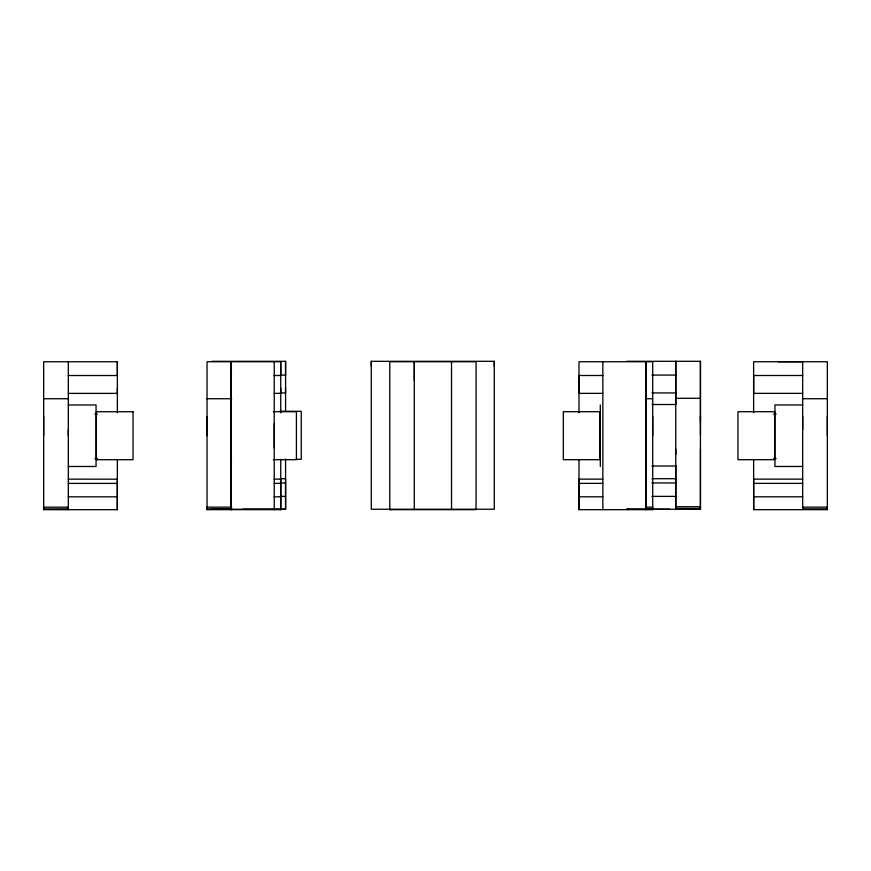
<?xml version="1.0" encoding="UTF-8"?>
<svg xmlns="http://www.w3.org/2000/svg" width="871" height="871" viewBox="0 0 871 871"><rect width="100%" height="100%" fill="white"/><g stroke="black" fill="none" stroke-linecap="round" stroke-linejoin="round"><path stroke-width="1.31" d="M68.319 435.729L68.319 429.73M68.319 507.172L43.659 507.172L43.55 508.904L43.659 509.687L117.367 509.687L117.367 479.17L68.319 479.159M117.367 388.194L117.367 393.387L68.319 393.387M43.659 509.687L43.659 361.759L117.367 361.759L117.367 375.521L68.319 375.521M231.12 473.672L231.12 463.927M231.12 423.066L231.12 420.072M274.245 448.032L274.245 423.371M280.745 459.453L280.745 509.666L280.745 479.148L274.115 479.137M280.745 388.161L280.745 393.365L274.115 393.365M280.745 509.666L207.037 509.666L207.037 361.737L280.745 361.737L280.745 375.499L274.115 375.499M242.682 509.252L285.579 509.252L285.568 478.723L280.266 478.723M285.568 387.747L285.568 392.952L280.266 392.952M211.871 361.323L285.579 361.313L285.568 375.085L280.266 375.085M414.291 509.666L414.302 361.737L414.291 380.692M645.977 482.469L645.977 476.383M645.977 393.54L645.977 387.453M675.776 465.495L675.776 509.241L675.776 448.968M675.776 454.422L675.776 361.313L675.776 404.667M669.625 509.241L626.728 509.241L700.436 509.241L700.436 361.313L626.728 361.302M802.681 429.708L802.681 416.556M231.348 434.967L231.12 509.687L231.348 361.737L231.359 434.967L231.12 416.022M652.706 416.556L652.706 435.707M700.436 416.131L700.436 435.271M827.341 416.556L827.341 435.707M43.659 435.729L43.659 416.578M207.037 435.707L207.037 416.556M645.977 416.011L645.738 509.677L645.738 361.737L645.749 509.666M645.857 502.023L645.977 361.748A73.131 1.339 87.5 0 0 645.977 383.196M207.037 509.666L207.037 507.151L231.686 507.151M578.997 459.453L578.997 509.666L652.706 509.666L652.706 507.151L646.217 507.151M700.436 509.241L700.436 448.968M753.633 459.453L753.633 509.666L827.341 509.666L827.45 508.882L827.341 507.151L802.681 507.151M117.269 509.698L117.367 459.474M43.55 508.904L68.319 508.849M206.917 508.882L231.686 508.827L231.686 509.666M494.293 361.313L494.303 509.241L371.296 509.241L371.286 361.323L494.293 361.313L494.303 366.364M778.141 361.748L827.341 361.737L827.341 509.666M651.922 375.074L675.776 375.074M602.863 375.499L579.008 375.499L579.008 388.161L579.008 393.365L602.863 393.365M802.681 375.499L753.633 375.499L753.633 388.161L753.633 393.365L802.681 393.365M651.922 392.941L675.776 392.941M675.776 398.297L700.436 398.297M207.037 398.722L231.686 398.722M646.217 398.722L652.706 398.722M802.681 398.722L827.341 398.722M43.659 398.744L68.319 398.744M651.998 404.514L675.776 404.514M68.319 404.971L96.06 404.971L96.06 466.486L68.319 466.486M802.681 404.95L774.94 404.95L774.94 466.464L802.681 466.464M279.504 411.297L301.246 411.297L301.246 459.278L295.813 459.278M273.309 411.711L296.412 411.711L296.412 459.692L273.309 459.692M94.83 414.139L97.487 414.139M773.513 414.117L776.17 414.117M94.83 458.538L97.487 458.538M773.513 458.516L776.17 458.516M651.998 466.029L675.776 466.029M651.922 478.712L675.776 478.712M602.863 479.137L579.008 479.137L578.997 509.666M802.681 479.137L753.633 479.137L753.731 509.666M651.922 482.948L675.776 482.959M280.266 482.959L285.568 482.959M68.319 483.405L117.367 483.394M274.115 483.372L280.734 483.372M579.008 483.372L602.863 483.372M753.633 483.372L802.681 483.383M280.255 496.394L285.557 496.394M651.922 496.383L675.776 496.383M68.319 496.829L117.356 496.829M274.104 496.808L280.723 496.808M579.019 496.808L602.874 496.808M753.644 496.808L802.681 496.808M675.776 506.726L700.436 506.726M211.871 509.252L285.579 509.252L285.579 459.039M389.773 509.666L476.067 509.666L476.067 361.737L389.773 361.737L389.773 509.666L391.014 509.666M675.776 508.403L700.545 508.457M802.681 508.827L827.45 508.882M646.304 508.86L652.825 508.882M231.24 502.034L231.12 361.759A73.131 1.339 -87.5 0 1 231.12 383.207M371.286 361.323L371.296 366.353M802.681 509.666L802.681 361.737L753.633 361.737L753.633 412.821M700.436 361.313L700.436 421.586M652.706 509.666L652.706 361.737L578.997 361.737L579.008 412.821M628.056 508.827L628.056 509.666M602.852 361.737L602.852 509.666M600.304 404.95L600.304 466.464M451.526 361.737L451.526 509.666M285.579 361.313L285.579 411.537M280.745 361.737L280.745 412.821M274.234 361.737L274.234 509.666M231.359 453.922L231.359 467.498M117.367 361.759L117.367 412.843M68.319 361.759L68.319 509.687M133.045 411.733L96.354 411.733L96.354 459.714L133.045 459.714L133.045 411.733M600.021 411.711L563.33 411.711L563.33 459.692L600.021 459.692L600.021 411.711M774.646 411.711L737.955 411.711L737.955 459.692L774.646 459.692L774.646 411.711"/></g></svg>
